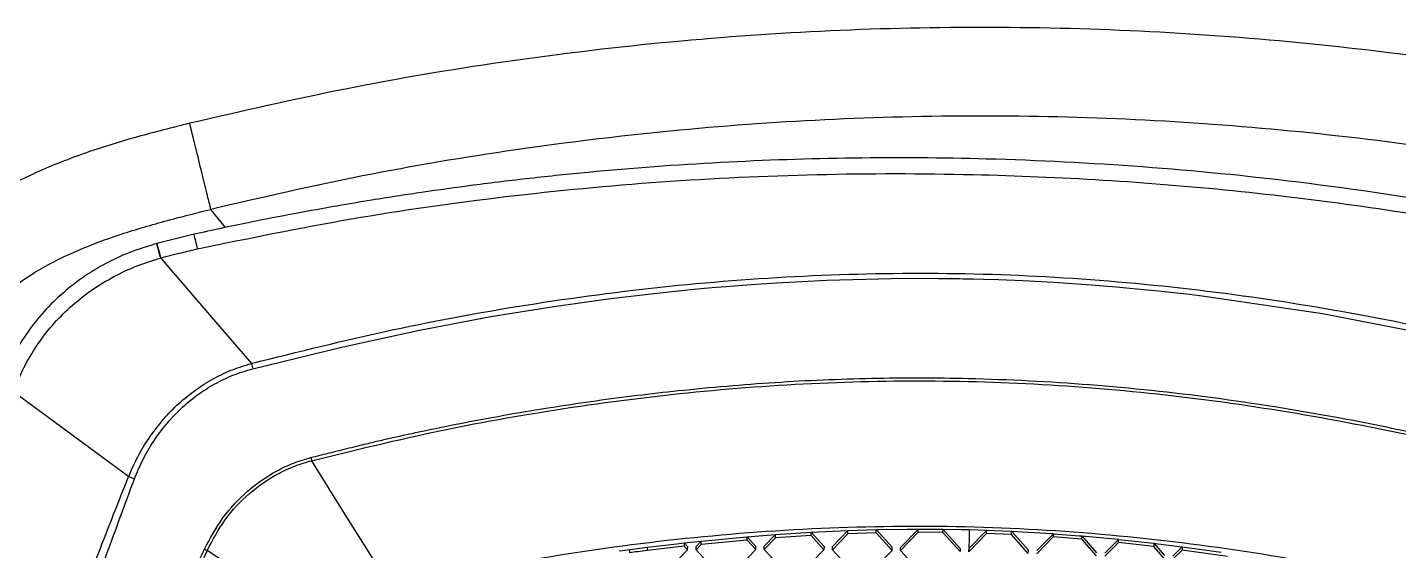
# Model space of a CAD drawing. Extents: x 939 to 1039, y 781 to 934.
# Drawn here: x 959.74 to 966.93, y 883.41 to 886.15 of the extents above; entities that cross this region are included whole.
import ezdxf

# ---------------------------------------------------------------- set-up
doc = ezdxf.new("R2010")
doc.units = 0
doc.header["$MEASUREMENT"] = 0
doc.layers.add('1', color=4, linetype='Continuous')

# ---------------------------------------------------------------- blocks, each defined once
blk = doc.blocks.new('Envoy')
at = {"layer": '1', "color": 3, "linetype": 'Continuous', "lineweight": 25}
for p, q in [((22.1278, 85.9268), (22.0516, 86.0223)), ((21.9639, 85.892), (21.7684, 85.8432)), ((21.7688, 85.8413), (21.7687, 85.842)), ((21.769, 85.8402), (21.7688, 85.8413)), ((22.264, 85.215), (22.2713, 85.1868)), ((21.6211, 84.6235), (21.6518, 84.611)), ((25.5514, 84.345), (25.7, 84.3473)), ((25.6655, 84.2516), (25.7587, 84.3475)), ((25.7, 84.3473), (25.7586, 84.3476)), ((25.758, 84.3305), (25.7583, 84.3471)), ((25.7586, 84.3473), (25.8535, 84.3471)), ((25.8535, 84.3471), (25.8878, 84.3468)), ((25.8877, 84.347), (25.9784, 84.2457)), ((25.8877, 84.3299), (25.8881, 84.3465)), ((25.8878, 84.3471), (25.9844, 84.3455)), ((25.9844, 84.3455), (26.0029, 84.3451)), ((26.0029, 84.3451), (26.026, 84.3446)), ((24.5055, 84.2715), (24.5324, 84.2745)), ((24.5325, 84.2744), (24.5322, 84.2578)), ((24.5324, 84.2748), (24.6215, 84.2843)), ((24.5324, 84.2745), (24.5503, 84.2551)), ((24.6216, 84.2842), (24.5943, 84.2555)), ((24.8614, 84.29), (24.621, 84.2673)), ((24.6216, 84.284), (24.6423, 84.2862)), ((24.6423, 84.2862), (24.8039, 84.3017)), ((24.8039, 84.3017), (24.8616, 84.3067)), ((24.907, 84.2403), (24.8614, 84.29)), ((24.8615, 84.29), (24.8618, 84.3066)), ((24.9074, 84.2568), (24.8616, 84.3068)), ((24.8617, 84.307), (24.9447, 84.3138)), ((24.9447, 84.3138), (25.0105, 84.3188)), ((25.01, 84.3017), (24.9511, 84.2403)), ((24.9514, 84.2569), (25.0106, 84.3186)), ((25.01, 84.3017), (25.0103, 84.3183)), ((25.1964, 84.3138), (25.01, 84.3017)), ((25.0105, 84.3185), (25.1966, 84.3305)), ((25.1964, 84.3138), (25.1968, 84.3304)), ((25.2641, 84.2394), (25.1964, 84.3137)), ((25.1965, 84.3306), (25.2645, 84.2559)), ((25.1966, 84.3308), (25.3896, 84.34)), ((25.3891, 84.3229), (25.3081, 84.2391)), ((25.3085, 84.2556), (25.3897, 84.3397)), ((25.3891, 84.3229), (25.3894, 84.3395)), ((25.5381, 84.3276), (25.3891, 84.3229)), ((25.3896, 84.3397), (25.5383, 84.3444)), ((25.5381, 84.3276), (25.5385, 84.3442)), ((25.6211, 84.2358), (25.5381, 84.3276)), ((25.5383, 84.3445), (25.6215, 84.2523)), ((25.5384, 84.3447), (25.5514, 84.345)), ((25.758, 84.3305), (25.6651, 84.2351)), ((25.8877, 84.3299), (25.758, 84.3305)), ((25.9781, 84.2292), (25.8877, 84.3299)), ((26.1165, 84.3244), (26.0225, 84.2286)), ((26.0231, 84.2454), (26.1168, 84.341)), ((26.0263, 84.3445), (26.1177, 84.3416)), ((26.1165, 84.3244), (26.1168, 84.341)), ((26.2465, 84.319), (26.1165, 84.3244)), ((26.1184, 84.3412), (26.1554, 84.3399)), ((26.1554, 84.3399), (26.2466, 84.3359)), ((26.2465, 84.319), (26.2468, 84.3357)), ((26.3349, 84.2196), (26.2465, 84.319)), ((26.2467, 84.3364), (26.3038, 84.3334)), ((26.2468, 84.3357), (26.3353, 84.2361)), ((26.3038, 84.3334), (26.4571, 84.3239)), ((26.4659, 84.3061), (26.3789, 84.2182)), ((26.3793, 84.2347), (26.4665, 84.323)), ((26.4571, 84.3239), (26.4664, 84.3233)), ((26.4663, 84.3227), (26.4659, 84.3061)), ((26.6145, 84.2946), (26.4659, 84.3061)), ((26.4665, 84.3229), (26.6024, 84.3124)), ((26.6024, 84.3124), (26.6146, 84.3114)), ((26.6145, 84.2946), (26.6148, 84.3112)), ((26.6917, 84.207), (26.6145, 84.2946)), ((26.6146, 84.3115), (26.6921, 84.2236)), ((26.6147, 84.3117), (26.8073, 84.2936)), ((26.8067, 84.2765), (26.7357, 84.2053)), ((26.7361, 84.2218), (26.8073, 84.2934)), ((26.8067, 84.2765), (26.8071, 84.2931)), ((26.9922, 84.256), (26.8067, 84.2765)), ((26.8073, 84.2933), (26.9924, 84.2727)), ((22.0182, 84.2419), (22.0321, 84.2355)), ((22.6799, 83.8077), (22.0322, 84.2354)), ((24.1905, 84.2329), (24.2086, 84.2353)), ((24.2086, 84.2353), (24.2475, 84.2404)), ((24.2475, 84.2235), (24.2478, 84.2401)), ((24.2476, 84.2401), (24.3398, 84.2519)), ((24.5322, 84.2578), (24.3395, 84.2352)), ((24.3395, 84.2352), (24.3398, 84.2518)), ((24.3398, 84.2519), (24.4931, 84.2701)), ((24.4259, 84.1088), (24.5499, 84.2386)), ((24.4931, 84.2701), (24.5055, 84.2715)), ((24.5499, 84.2386), (24.5322, 84.2578)), ((24.5499, 84.2386), (24.5503, 84.2551)), ((24.621, 84.2673), (24.5939, 84.2389)), ((24.5939, 84.2389), (24.5943, 84.2555)), ((24.5939, 84.2389), (24.7123, 84.1113)), ((24.7831, 84.1116), (24.9071, 84.2403)), ((24.907, 84.2403), (24.9074, 84.2569)), ((24.9511, 84.2403), (24.9514, 84.2569)), ((24.9511, 84.2403), (25.0694, 84.112)), ((25.1402, 84.1118), (25.2641, 84.2394)), ((25.2645, 84.256), (25.2641, 84.2394)), ((25.3081, 84.2391), (25.3085, 84.2557)), ((25.3081, 84.2391), (25.4265, 84.1099)), ((25.4972, 84.1092), (25.6211, 84.2358)), ((25.6211, 84.2358), (25.6215, 84.2523)), ((25.6651, 84.2351), (25.6655, 84.2516)), ((25.6651, 84.2351), (25.7834, 84.105)), ((25.9784, 84.2457), (25.9781, 84.2292)), ((26.3349, 84.2196), (26.3353, 84.2361)), ((26.9926, 84.2726), (26.9922, 84.256)), ((27.0485, 84.1917), (26.9922, 84.256)), ((26.9923, 84.2728), (27.0489, 84.2083)), ((26.9924, 84.273), (27.0144, 84.2704)), ((27.0145, 84.2704), (27.0577, 84.2651)), ((27.0577, 84.2651), (27.1409, 84.2544)), ((27.1404, 84.2374), (27.0925, 84.1897)), ((27.0928, 84.2062), (27.1409, 84.2542)), ((27.1407, 84.254), (27.1404, 84.2374)), ((27.3792, 84.2038), (27.1404, 84.2374)), ((27.1409, 84.2541), (27.2174, 84.2438)), ((27.2174, 84.2438), (27.345, 84.2256))]:
    blk.add_line(p, q, dxfattribs=at)
at = {"layer": '1', "color": 3, "linetype": 'Continuous', "lineweight": 25, "flags": 128}
for points in [[(21.7888, 85.7673), (22.0549, 85.458), (22.264, 85.2151)], [(22.2713, 85.1868), (22.7295, 85.2993), (23.1453, 85.3902), (23.5185, 85.4604), (23.8481, 85.5138), (24.1331, 85.5536), (24.3727, 85.5823), (24.5666, 85.6024), (24.6374, 85.609), (24.6994, 85.6145), (24.7526, 85.6189), (24.8827, 85.6289), (25.0152, 85.6377), (25.1475, 85.6451), (25.2796, 85.6512), (25.6857, 85.6609), (25.8639, 85.6608), (25.9422, 85.6599), (25.9767, 85.6594), (25.9918, 85.6591), (25.9985, 85.659), (26.0014, 85.6589), (26.0027, 85.6589), (26.0037, 85.6589), (26.0037, 85.6589), (26.0037, 85.6589), (26.0037, 85.6589), (26.0038, 85.6589), (26.0039, 85.6589), (26.0044, 85.6589), (26.0065, 85.6588), (26.0147, 85.6587), (26.0477, 85.658), (26.1026, 85.6565), (26.1794, 85.6541), (26.3068, 85.649), (26.4687, 85.6404), (26.6652, 85.6271), (26.7296, 85.622), (26.7971, 85.6163), (26.8676, 85.61), (26.941, 85.603), (27.0175, 85.5952), (27.097, 85.5866), (27.1795, 85.5772), (27.2587, 85.5676), (27.8767, 85.4761), (28.4962, 85.3554)], [(21.0185, 85.0668), (21.356, 84.8186), (21.6211, 84.6235)], [(22.9993, 84.0346), (22.8568, 84.2627), (22.7646, 84.4103), (22.6723, 84.558), (22.5801, 84.7056)], [(24.621, 84.2673), (24.6212, 84.2766), (24.6214, 84.2839)], [(26.0224, 84.2447), (26.0222, 84.2354), (26.0221, 84.2282)], [(26.0229, 84.245), (26.0227, 84.2358), (26.0225, 84.2286)]]:
    blk.add_lwpolyline(points, dxfattribs=at)
at = {"layer": '1', "color": 3, "linetype": 'Continuous', "lineweight": 25}
blk.add_arc((15.5659, 84.3444), 6.5826, 12.91467, 13.59832, dxfattribs=at)
for points, knots in [([(30.2297, 86.4731), (29.9573, 86.536), (29.4128, 86.6616), (28.586, 86.8001), (27.7547, 86.9015), (26.9196, 86.9619), (26.0828, 86.9821), (25.2462, 86.9614), (24.4115, 86.9006), (23.5811, 86.7992), (22.756, 86.661), (22.2127, 86.5357), (21.9411, 86.4731)], [0, 0, 0, 0, 0.100189, 0.200292, 0.300331, 0.400328, 0.500313, 0.600283, 0.70024, 0.800182, 0.900104, 1, 1, 1, 1]), ([(30.1191, 86.0223), (29.854, 86.0835), (29.3239, 86.2057), (28.5191, 86.3406), (27.71, 86.4392), (26.8973, 86.498), (26.083, 86.5177), (25.2688, 86.4975), (24.4564, 86.4384), (23.6481, 86.3397), (22.8448, 86.2051), (22.316, 86.0832), (22.0516, 86.0223)], [0, 0, 0, 0, 0.1002074, 0.2003197, 0.3003576, 0.4003418, 0.5003008, 0.6002507, 0.7002065, 0.8001582, 0.9000935, 1, 1, 1, 1]), ([(21.9411, 86.4731), (21.8499, 86.4502), (21.6677, 86.4045), (21.3979, 86.322), (21.134, 86.219), (20.8811, 86.0862), (20.6468, 85.9164), (20.4421, 85.7075), (20.2716, 85.4652), (20.1906, 85.2849), (20.1499, 85.1943)], [0, 0, 0, 0, 0.12256, 0.244844, 0.367502, 0.491176, 0.616259, 0.742872, 0.870805, 1, 1, 1, 1]), ([(22.0516, 86.0223), (22.0463, 86.0441), (22.0356, 86.0876), (22.0087, 86.1974), (21.9766, 86.3285), (21.9529, 86.4249), (21.9411, 86.4731)], [0, 0, 0, 0, 0.249997, 0.500001, 0.749999, 1, 1, 1, 1]), ([(30.1145, 85.7025), (30.0265, 85.726), (29.8631, 85.7697), (29.6353, 85.8251), (29.4442, 85.8695), (29.2875, 85.904), (29.0303, 85.9584), (28.5231, 86.0562), (27.7836, 86.1673), (26.9343, 86.2509), (26.1563, 86.2902), (25.4186, 86.2953), (24.7226, 86.272), (24.1579, 86.2301), (23.726, 86.1854), (23.4348, 86.1501), (23.2074, 86.1186), (23.0303, 86.092), (22.8828, 86.0687), (22.7012, 86.0381), (22.4857, 85.9991), (22.2359, 85.9508), (22.0585, 85.9125), (21.9639, 85.892)], [0, 0, 0, 0, 0.033202, 0.061621, 0.085457, 0.10469, 0.120113, 0.181265, 0.29293, 0.392548, 0.492182, 0.576755, 0.661373, 0.745916, 0.78311, 0.819609, 0.852831, 0.866767, 0.884898, 0.907264, 0.933869, 0.964717, 1, 1, 1, 1]), ([(21.9819, 85.8156), (22.2496, 85.8705), (22.7842, 85.9803), (23.5949, 86.0949), (24.4097, 86.1728), (25.2278, 86.211), (26.0014, 86.2108), (26.7282, 86.1802), (27.4079, 86.1251), (28.0857, 86.043), (28.7601, 85.9328), (29.4306, 85.7979), (29.872, 85.6841), (30.0928, 85.6273)], [0, 0, 0, 0, 0.100069, 0.199912, 0.299747, 0.399786, 0.499826, 0.583023, 0.66622, 0.749552, 0.833045, 0.916506, 1, 1, 1, 1]), ([(20.5809, 85.0201), (20.6112, 85.0909), (20.6704, 85.229), (20.7961, 85.4131), (20.9481, 85.5692), (21.1272, 85.6972), (21.3302, 85.801), (21.5544, 85.8861), (21.797, 85.9587), (21.9653, 86.0007), (22.0516, 86.0223)], [0, 0, 0, 0, 0.1236601, 0.2411544, 0.3559259, 0.4721044, 0.5932437, 0.7213116, 0.856961, 1, 1, 1, 1]), ([(21.7749, 85.8449), (21.725, 85.83), (21.6263, 85.8005), (21.4885, 85.7346), (21.3627, 85.6558), (21.2508, 85.5643), (21.1532, 85.4627), (21.0716, 85.3532), (21.0053, 85.2391), (20.974, 85.1592), (20.9587, 85.12)], [0, 0, 0, 0, 0.137274, 0.271823, 0.401614, 0.52861, 0.652493, 0.772794, 0.888691, 1, 1, 1, 1]), ([(21.7888, 85.7673), (21.7855, 85.7791), (21.7806, 85.7973), (21.7752, 85.817), (21.7718, 85.8296), (21.7695, 85.838), (21.7681, 85.8431), (21.7683, 85.8422), (21.7684, 85.8419)], [0, 0, 0, 0, 0.2946919, 0.453873, 0.6165853, 0.7792916, 0.9384173, 1, 1, 1, 1]), ([(21.7687, 85.842), (21.7687, 85.8423), (21.7685, 85.8432), (21.77, 85.8381), (21.7723, 85.8298), (21.7758, 85.8173), (21.7812, 85.7977), (21.7861, 85.7795), (21.7893, 85.7676)], [0, 0, 0, 0, 0.061677, 0.220825, 0.383528, 0.546236, 0.705386, 1, 1, 1, 1]), ([(21.7893, 85.7676), (21.8252, 85.777), (21.8892, 85.7938), (21.9536, 85.8089), (21.9819, 85.8156)], [0, 0, 0, 0, 0.559997, 1, 1, 1, 1]), ([(21.0254, 85.0858), (21.0426, 85.127), (21.0769, 85.2093), (21.1473, 85.3236), (21.2302, 85.4287), (21.325, 85.5223), (21.4296, 85.6036), (21.5429, 85.6719), (21.6626, 85.7284), (21.7469, 85.7542), (21.7888, 85.7671)], [0, 0, 0, 0, 0.1262359, 0.2524682, 0.3782464, 0.5035584, 0.6277034, 0.7512686, 0.8765006, 1, 1, 1, 1]), ([(21.7893, 85.7676), (21.7892, 85.7676), (21.789, 85.7676), (21.7888, 85.7675), (21.7887, 85.7675)], [0, 0, 0, 0, 0.560632, 1, 1, 1, 1]), ([(22.264, 85.2151), (22.5094, 85.2761), (23.0005, 85.3982), (23.7474, 85.5346), (24.4987, 85.6314), (25.2518, 85.6843), (26.0046, 85.6935), (26.7571, 85.6547), (27.5085, 85.5705), (28.2558, 85.4422), (28.9971, 85.2762), (29.4825, 85.1329), (29.7252, 85.0612)], [0, 0, 0, 0, 0.1002618, 0.2005939, 0.3008417, 0.4004928, 0.4997618, 0.5991068, 0.6990091, 0.7993775, 0.8996699, 1, 1, 1, 1]), ([(21.6211, 84.6235), (21.6364, 84.6581), (21.667, 84.7275), (21.7457, 84.8567), (21.8435, 84.9732), (21.9594, 85.07), (22.0543, 85.1316), (22.1559, 85.182), (22.2279, 85.2039), (22.264, 85.215)], [0, 0, 0, 0, 0.125716, 0.25132, 0.500683, 0.625643, 0.750732, 0.875041, 1, 1, 1, 1]), ([(21.6519, 84.6112), (21.666, 84.6453), (21.6942, 84.7133), (21.7688, 84.84), (21.863, 84.9539), (21.9753, 85.0481), (22.0674, 85.1077), (22.1662, 85.1559), (22.2362, 85.1765), (22.2713, 85.1868)], [0, 0, 0, 0, 0.126001, 0.25162, 0.501188, 0.626192, 0.751174, 0.875144, 1, 1, 1, 1]), ([(22.5761, 84.7225), (22.5918, 84.7264), (22.6332, 84.7367), (22.7084, 84.7554), (22.7958, 84.7771), (22.8816, 84.798), (22.955, 84.8154), (23.0249, 84.8312), (23.0955, 84.8466), (23.2238, 84.874), (23.4071, 84.9108), (23.7069, 84.9657), (24.0711, 85.0225), (24.5255, 85.078), (25.0066, 85.1193), (25.5135, 85.1409), (26.0637, 85.1402), (26.6613, 85.1096), (27.3051, 85.0416), (27.8758, 84.9508), (28.3715, 84.8507), (28.6826, 84.7774), (28.8844, 84.7256), (28.9783, 84.7008), (29.0723, 84.6752), (29.1634, 84.6497), (29.2566, 84.6229), (29.3477, 84.5955), (29.4109, 84.5764), (29.4402, 84.5676)], [0, 0, 0, 0, 0.007015, 0.018363, 0.033423, 0.04585, 0.056436, 0.065972, 0.076735, 0.087613, 0.12255, 0.157338, 0.219068, 0.281467, 0.354684, 0.42722, 0.500115, 0.591822, 0.685047, 0.779145, 0.840884, 0.903127, 0.916964, 0.930722, 0.945004, 0.958991, 0.971501, 0.986827, 1, 1, 1, 1]), ([(22.5801, 84.7056), (22.8059, 84.7608), (23.2572, 84.8713), (23.9443, 84.9911), (24.6351, 85.0763), (25.3276, 85.1229), (26.0195, 85.1275), (26.71, 85.0909), (27.3992, 85.0134), (28.085, 84.8967), (28.766, 84.7463), (29.2121, 84.616), (29.4352, 84.5508)], [0, 0, 0, 0, 0.100345, 0.20059, 0.300906, 0.400755, 0.500092, 0.599381, 0.699069, 0.799349, 0.899659, 1, 1, 1, 1]), ([(22.0181, 84.242), (22.048, 84.2979), (22.1079, 84.4098), (22.2392, 84.55), (22.37, 84.641), (22.4848, 84.6952), (22.5456, 84.7134), (22.5761, 84.7225)], [0, 0, 0, 0, 0.250612, 0.500738, 0.749746, 0.874802, 1, 1, 1, 1]), ([(22.0321, 84.2355), (22.0615, 84.2906), (22.1201, 84.4007), (22.2495, 84.5382), (22.3782, 84.6269), (22.4908, 84.6795), (22.5504, 84.6969), (22.5801, 84.7056)], [0, 0, 0, 0, 0.251366, 0.501783, 0.750725, 0.875563, 1, 1, 1, 1]), ([(22.5761, 84.7225), (22.5768, 84.7193), (22.5782, 84.7136), (22.5795, 84.708), (22.5801, 84.7056)], [0, 0, 0, 0, 0.55989, 1, 1, 1, 1]), ([(20.1883, 80.4201), (20.2029, 80.4702), (20.2322, 80.5703), (20.2826, 80.7402), (20.34, 80.9284), (20.4055, 81.1396), (20.4798, 81.374), (20.5602, 81.6317), (20.648, 81.907), (20.7515, 82.2272), (20.8721, 82.5907), (21.0103, 82.9936), (21.1548, 83.4), (21.3051, 83.8082), (21.4601, 84.2164), (21.5673, 84.4877), (21.6209, 84.6232)], [0, 0, 0, 0, 0.06234, 0.124818, 0.187363, 0.250453, 0.313852, 0.376637, 0.439459, 0.502671, 0.586016, 0.668823, 0.751617, 0.834543, 0.917364, 1, 1, 1, 1]), ([(20.2742, 80.4341), (20.2912, 80.4833), (20.3254, 80.582), (20.3853, 80.7487), (20.4495, 80.9354), (20.5204, 81.1458), (20.5971, 81.381), (20.6772, 81.6391), (20.7617, 81.9146), (20.8587, 82.2341), (20.9691, 82.596), (21.0941, 82.9963), (21.2244, 83.3999), (21.3606, 83.8046), (21.5021, 84.2091), (21.602, 84.4772), (21.6519, 84.6112)], [0, 0, 0, 0, 0.062319, 0.124752, 0.187451, 0.250906, 0.314486, 0.37751, 0.44061, 0.503895, 0.587131, 0.669779, 0.75236, 0.835034, 0.917583, 1, 1, 1, 1]), ([(22.9993, 84.0346), (23.2461, 84.0889), (23.7395, 84.1976), (24.4909, 84.3013), (25.2469, 84.3603), (26.0054, 84.3685), (26.7627, 84.3254), (27.5151, 84.2317), (28.2609, 84.0938), (28.749, 83.9631), (28.993, 83.8978)], [0, 0, 0, 0, 0.125001, 0.250001, 0.375003, 0.499997, 0.624991, 0.749994, 0.874997, 1, 1, 1, 1]), ([(26.0263, 84.3445), (26.0257, 84.3258), (26.0246, 84.2925), (26.0235, 84.2593), (26.023, 84.2447)], [0, 0, 0, 0, 0.56024, 1, 1, 1, 1]), ([(20.4929, 80.4623), (20.4958, 80.4698), (20.5119, 80.5114), (20.5434, 80.5905), (20.5809, 80.6932), (20.6182, 80.7961), (20.6562, 80.895), (20.7012, 81.0106), (20.7523, 81.147), (20.8089, 81.3051), (20.8779, 81.4836), (20.9492, 81.6689), (21.0266, 81.8699), (21.1102, 82.0854), (21.1996, 82.3148), (21.2922, 82.5497), (21.3877, 82.7864), (21.4875, 83.029), (21.5795, 83.2493), (21.6611, 83.4408), (21.7335, 83.6083), (21.8114, 83.7853), (21.8891, 83.9601), (21.9579, 84.1134), (22, 84.2031), (22.0182, 84.2419)], [0, 0, 0, 0, 0.009738, 0.054602, 0.100033, 0.132056, 0.170263, 0.205637, 0.248795, 0.300159, 0.34615, 0.397485, 0.446642, 0.498592, 0.55588, 0.611205, 0.664279, 0.721091, 0.779345, 0.816197, 0.852883, 0.894557, 0.93795, 0.973138, 1, 1, 1, 1]), ([(22.0324, 84.2353), (21.9665, 84.0915), (21.8347, 83.8038), (21.6456, 83.3707), (21.4646, 82.9376), (21.2903, 82.508), (21.1469, 82.1389), (21.028, 81.8332), (20.9344, 81.587), (20.842, 81.3545), (20.754, 81.1164), (20.6574, 80.883), (20.5706, 80.6574), (20.519, 80.5274), (20.4932, 80.4623)], [0, 0, 0, 0, 0.0993039, 0.1988022, 0.2983845, 0.3983173, 0.4984053, 0.5609173, 0.6237892, 0.687365, 0.750255, 0.8333894, 0.9165325, 1, 1, 1, 1]), ([(24.3395, 84.2352), (24.3221, 84.233), (24.2915, 84.2292), (24.2608, 84.2252), (24.2475, 84.2235)], [0, 0, 0, 0, 0.564905, 1, 1, 1, 1])]:
    blk.add_open_spline(points, degree=3, knots=knots, dxfattribs=at)

msp = doc.modelspace()

# ---------------------------------------------------------------- block references
at = {"layer": '1'}
msp.add_blockref('Envoy', (938.6538, 799.1744), dxfattribs=at)

doc.saveas('drawing.dxf')
